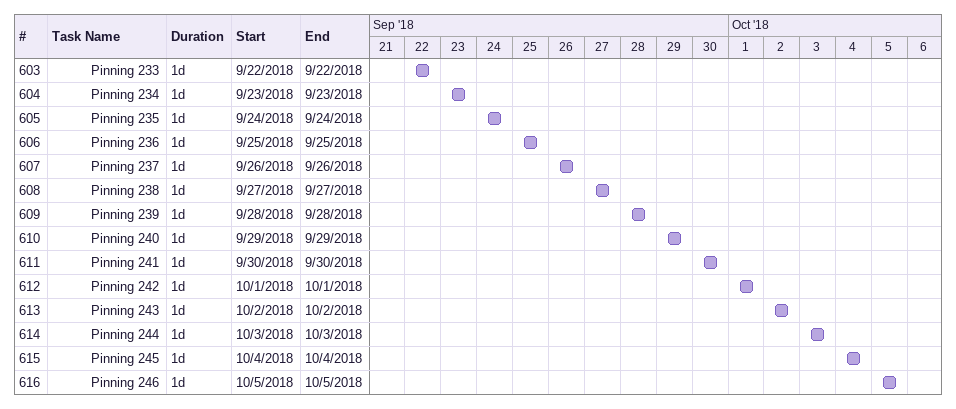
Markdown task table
| ID | Level | Task | Duration | Start | Finish |
|---|---|---|---|---|---|
| 603 | 4 | Pinning 233 | 1d | 2018-09-22 | 2018-09-22 |
| 604 | 4 | Pinning 234 | 1d | 2018-09-23 | 2018-09-23 |
| 605 | 4 | Pinning 235 | 1d | 2018-09-24 | 2018-09-24 |
| 606 | 4 | Pinning 236 | 1d | 2018-09-25 | 2018-09-25 |
| 607 | 4 | Pinning 237 | 1d | 2018-09-26 | 2018-09-26 |
| 608 | 4 | Pinning 238 | 1d | 2018-09-27 | 2018-09-27 |
| 609 | 4 | Pinning 239 | 1d | 2018-09-28 | 2018-09-28 |
| 610 | 4 | Pinning 240 | 1d | 2018-09-29 | 2018-09-29 |
| 611 | 4 | Pinning 241 | 1d | 2018-09-30 | 2018-09-30 |
| 612 | 4 | Pinning 242 | 1d | 2018-10-01 | 2018-10-01 |
| 613 | 4 | Pinning 243 | 1d | 2018-10-02 | 2018-10-02 |
| 614 | 4 | Pinning 244 | 1d | 2018-10-03 | 2018-10-03 |
| 615 | 4 | Pinning 245 | 1d | 2018-10-04 | 2018-10-04 |
| 616 | 4 | Pinning 246 | 1d | 2018-10-05 | 2018-10-05 |
